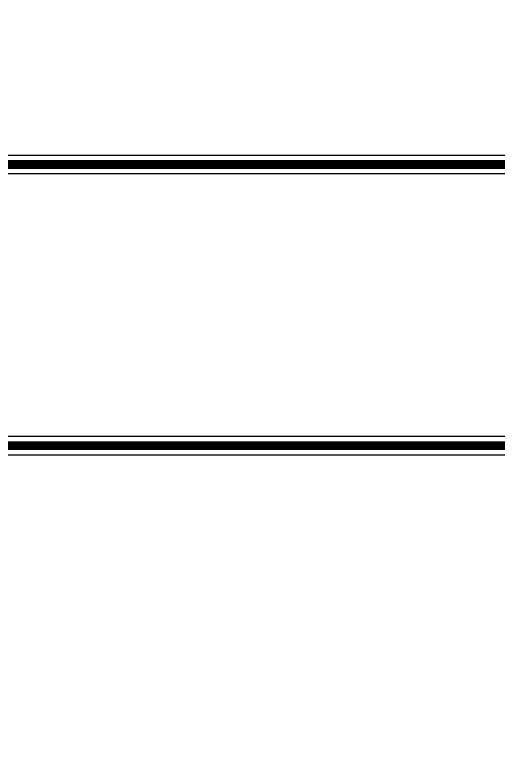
# Model space of a CAD drawing. Header units: millimetres. Extents: x 60.3 to 156.5, y 68.2 to 164.5.
# Drawn here: x 91.44 to 105.19, y 83.34 to 104.46 of the extents above; entities that cross this region are included whole.
import ezdxf

# ---------------------------------------------------------------- set-up
doc = ezdxf.new("R2010")
doc.units = ezdxf.units.MM
for name, color, linetype in [('BottomLayer', 5, 'Continuous'), ('KeepOutLayer', 6, 'Continuous'), ('TopLayer', 1, 'Continuous')]:
    doc.layers.add(name, color=color, linetype=linetype)

msp = doc.modelspace()

# ---------------------------------------------------------------- linework, layer by layer
at = {"layer": 'BottomLayer'}
for p, q in [((111.225, 100.457), (78.939, 100.457)), ((78.957, 99.943), (111.225, 99.943))]:
    msp.add_line(p, q, dxfattribs=at)
at = {"layer": 'BottomLayer', "const_width": 0.254}
msp.add_lwpolyline([(78.254, 100.2), (111.8, 100.2)], dxfattribs=at)
at = {"layer": 'KeepOutLayer', "const_width": 0.254}
msp.add_lwpolyline([(156.4, 116.327, 1), (60.4, 116.327, 1)], format="xyb", close=True, dxfattribs=at)
at = {"layer": 'TopLayer'}
for p, q in [((106.154, 92.459), (88.981, 92.459)), ((88.875, 91.945), (109.114, 91.945))]:
    msp.add_line(p, q, dxfattribs=at)
at = {"layer": 'TopLayer', "const_width": 0.254}
msp.add_lwpolyline([(88.875, 92.202), (110.1, 92.202)], dxfattribs=at)

doc.saveas('drawing.dxf')
